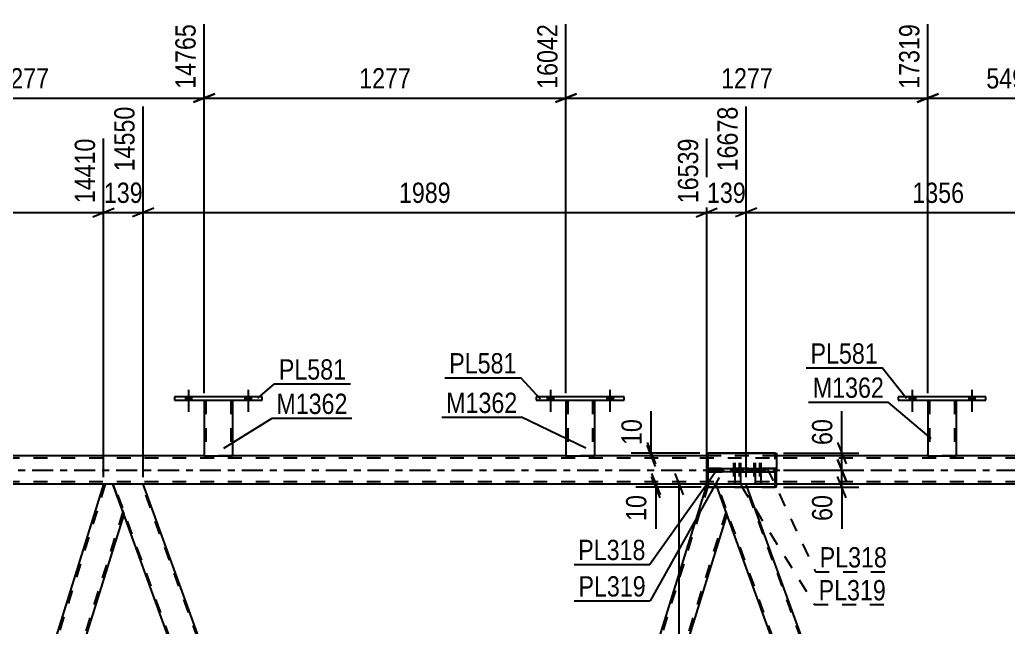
# Model space of a CAD drawing. Header units: millimetres. Extents: x 0 to 841, y 0 to 594.
# Drawn here: x 614 to 753.5, y 415.4 to 501 of the extents above; entities that cross this region are included whole.
import ezdxf

# ---------------------------------------------------------------- set-up
doc = ezdxf.new("R2010")
doc.units = ezdxf.units.MM
doc.linetypes.add('DXK_LINE_DOT2', pattern=[3.9198, 1.9599, -1.9599])
doc.linetypes.add('DXK_LINE_DOT3', pattern=[5.9187, 2.979, -0.9799, 0.9799, -0.9799])
doc.styles.add('Arial Narrow', font='ARIALN.TTF', dxfattribs={"height": 0.2})

# ---------------------------------------------------------------- blocks, each defined once
blk = doc.blocks.new('Part-318887466-3708 - 3642')
at = {"color": 2, "linetype": 'Continuous'}
for p, q in [((737.94, 447.85), (737.94, 447.37)), ((750.34, 447.85), (737.94, 447.85)), ((737.94, 447.37), (750.34, 447.37)), ((750.34, 447.37), (750.34, 447.85))]:
    blk.add_line(p, q, dxfattribs=at)
blk = doc.blocks.new('Part-318887466-3793 - 3642')
at = {"color": 7, "linetype": 'DXK_LINE_DOT2'}
for p, q in [((639.98, 447.38), (643.98, 447.38)), ((639.98, 447.37), (639.98, 447.38)), ((639.98, 447.38), (639.98, 447.37)), ((640.22, 447.38), (640.22, 439.53)), ((643.74, 447.38), (643.74, 439.53)), ((643.98, 447.38), (643.98, 447.37)), ((643.98, 447.37), (643.98, 447.38)), ((643.69, 439.53), (643.72, 439.53)), ((643.69, 439.53), (643.72, 439.53)), ((643.72, 439.53), (643.74, 439.53)), ((643.72, 439.53), (643.74, 439.53))]:
    blk.add_line(p, q, dxfattribs=at)
at = {"color": 2, "linetype": 'Continuous'}
for p, q in [((639.98, 447.37), (639.98, 439.53)), ((643.98, 447.37), (643.98, 439.53)), ((639.98, 439.53), (643.98, 439.53))]:
    blk.add_line(p, q, dxfattribs=at)
blk = doc.blocks.new('Part-318887466-3866 - 3642')
at = {"color": 7, "linetype": 'DXK_LINE_DOT2'}
for p, q in [((716.49, 435.53), (712.24, 435.53)), ((713.76, 431.33), (712.24, 435.53)), ((756.53, 314.31), (712.41, 435.53)), ((760.44, 314.31), (716.32, 435.53)), ((716.64, 435.13), (716.49, 435.53)), ((760.61, 314.31), (756.36, 314.31))]:
    blk.add_line(p, q, dxfattribs=at)
at = {"color": 2, "linetype": 'Continuous'}
for p, q in [((760.61, 314.31), (716.64, 435.13)), ((756.36, 314.31), (713.76, 431.33))]:
    blk.add_line(p, q, dxfattribs=at)
blk = doc.blocks.new('Part-318887466-3693 - 3642')
at = {"color": 7, "linetype": 'DXK_LINE_DOT2'}
for p, q in [((691.06, 447.38), (695.06, 447.38)), ((691.06, 447.37), (691.06, 447.38)), ((691.06, 447.38), (691.06, 447.37)), ((691.3, 447.38), (691.3, 439.53)), ((694.82, 447.38), (694.82, 439.53)), ((695.06, 447.38), (695.06, 447.37)), ((695.06, 447.37), (695.06, 447.38)), ((694.77, 439.53), (694.8, 439.53)), ((694.77, 439.53), (694.8, 439.53)), ((694.8, 439.53), (694.82, 439.53)), ((694.8, 439.53), (694.82, 439.53))]:
    blk.add_line(p, q, dxfattribs=at)
at = {"color": 2, "linetype": 'Continuous'}
for p, q in [((691.06, 447.37), (691.06, 439.53)), ((695.06, 447.37), (695.06, 439.53)), ((691.06, 439.53), (695.06, 439.53))]:
    blk.add_line(p, q, dxfattribs=at)
blk = doc.blocks.new('Part-318887466-3698 - 3642')
at = {"color": 2, "linetype": 'Continuous'}
for p, q in [((686.86, 447.85), (686.86, 447.37)), ((699.26, 447.85), (686.86, 447.85)), ((686.86, 447.37), (699.26, 447.37)), ((699.26, 447.37), (699.26, 447.85))]:
    blk.add_line(p, q, dxfattribs=at)
blk = doc.blocks.new('Part-318887466-3703 - 3642')
at = {"color": 7, "linetype": 'DXK_LINE_DOT2'}
for p, q in [((742.14, 447.38), (746.14, 447.38)), ((742.14, 447.37), (742.14, 447.38)), ((742.14, 447.38), (742.14, 447.37)), ((742.38, 447.38), (742.38, 439.53)), ((745.9, 447.38), (745.9, 439.53)), ((746.14, 447.38), (746.14, 447.37)), ((746.14, 447.37), (746.14, 447.38)), ((745.85, 439.53), (745.89, 439.53)), ((745.85, 439.53), (745.89, 439.53)), ((745.89, 439.53), (745.9, 439.53)), ((745.89, 439.53), (745.9, 439.53))]:
    blk.add_line(p, q, dxfattribs=at)
at = {"color": 2, "linetype": 'Continuous'}
for p, q in [((742.14, 447.37), (742.14, 439.53)), ((746.14, 447.37), (746.14, 439.53)), ((742.14, 439.53), (746.14, 439.53))]:
    blk.add_line(p, q, dxfattribs=at)
blk = doc.blocks.new('Part-318887466-3788 - 3642')
at = {"color": 2, "linetype": 'Continuous'}
for p in [(710.93, 439.53), (720.59, 439.93)]:
    blk.add_line(p, (710.93, 439.93), dxfattribs=at)
at = {"color": 7, "linetype": 'DXK_LINE_DOT2'}
for p, q in [((710.93, 435.13), (710.93, 439.53)), ((720.59, 435.13), (720.59, 439.93)), ((710.93, 435.13), (720.59, 435.13))]:
    blk.add_line(p, q, dxfattribs=at)
blk = doc.blocks.new('Part-318887466-3798 - 3642')
at = {"color": 2, "linetype": 'Continuous'}
for p, q in [((635.78, 447.85), (635.78, 447.37)), ((648.18, 447.85), (635.78, 447.85)), ((635.78, 447.37), (648.18, 447.37)), ((648.18, 447.37), (648.18, 447.85))]:
    blk.add_line(p, q, dxfattribs=at)
blk = doc.blocks.new('Bolt-318887466-3807 - 3642')
at = {"linetype": 'Continuous'}
for points in [[(739.5, 447.37), (740.38, 447.37), (740.38, 447.85), (739.5, 447.85)], [(747.9, 447.37), (748.78, 447.37), (748.78, 447.85), (747.9, 447.85)]]:
    blk.add_hatch(color=1, dxfattribs=at).paths.add_polyline_path(points)
at = {"color": 1, "linetype": 'Continuous'}
for p, q in [((739.94, 448.85), (739.94, 445.73)), ((748.34, 448.85), (748.34, 445.73)), ((739.5, 447.85), (739.5, 447.37)), ((740.38, 447.85), (740.38, 447.37)), ((747.9, 447.85), (747.9, 447.37)), ((748.78, 447.85), (748.78, 447.37))]:
    blk.add_line(p, q, dxfattribs=at)
blk = doc.blocks.new('Part-318887466-4148 - 3642')
at = {"color": 2, "linetype": 'Continuous'}
for p, q in [((711.13, 437.77), (714.69, 437.77)), ((711.13, 437.77), (711.13, 437.29)), ((714.69, 437.29), (711.13, 437.29)), ((714.69, 437.77), (720.78, 437.77)), ((714.69, 437.77), (714.69, 437.29)), ((714.69, 437.29), (720.78, 437.29)), ((720.78, 437.77), (720.78, 437.77)), ((720.78, 437.29), (720.78, 437.77))]:
    blk.add_line(p, q, dxfattribs=at)
at = {"color": 7, "linetype": 'DXK_LINE_DOT2'}
for p, q in [((720.78, 437.77), (711.13, 437.77)), ((711.13, 437.29), (720.78, 437.29)), ((720.78, 437.77), (720.78, 437.77))]:
    blk.add_line(p, q, dxfattribs=at)
blk = doc.blocks.new('Bolt-318887466-3805 - 3642')
at = {"linetype": 'Continuous'}
for points in [[(688.42, 447.37), (689.3, 447.37), (689.3, 447.85), (688.42, 447.85)], [(696.82, 447.37), (697.7, 447.37), (697.7, 447.85), (696.82, 447.85)]]:
    blk.add_hatch(color=1, dxfattribs=at).paths.add_polyline_path(points)
at = {"color": 1, "linetype": 'Continuous'}
for p, q in [((688.86, 448.85), (688.86, 445.73)), ((697.26, 448.85), (697.26, 445.73)), ((688.42, 447.85), (688.42, 447.37)), ((689.3, 447.85), (689.3, 447.37)), ((696.82, 447.85), (696.82, 447.37)), ((697.7, 447.85), (697.7, 447.37))]:
    blk.add_line(p, q, dxfattribs=at)
blk = doc.blocks.new('Bolt-318887466-3806 - 3642')
at = {"linetype": 'Continuous'}
for points in [[(739.5, 447.37), (740.38, 447.37), (740.38, 447.85), (739.5, 447.85)], [(747.9, 447.37), (748.78, 447.37), (748.78, 447.85), (747.9, 447.85)]]:
    blk.add_hatch(color=1, dxfattribs=at).paths.add_polyline_path(points)
at = {"color": 1, "linetype": 'Continuous'}
for p, q in [((739.94, 448.85), (739.94, 445.73)), ((748.34, 448.85), (748.34, 445.73)), ((739.5, 447.85), (739.5, 447.37)), ((740.38, 447.85), (740.38, 447.37)), ((747.9, 447.85), (747.9, 447.37)), ((748.78, 447.85), (748.78, 447.37))]:
    blk.add_line(p, q, dxfattribs=at)
blk = doc.blocks.new('Bolt-318887466-3814 - 3642')
at = {"linetype": 'Continuous'}
for points in [[(637.34, 447.37), (638.22, 447.37), (638.22, 447.85), (637.34, 447.85)], [(645.74, 447.37), (646.62, 447.37), (646.62, 447.85), (645.74, 447.85)]]:
    blk.add_hatch(color=1, dxfattribs=at).paths.add_polyline_path(points)
at = {"color": 1, "linetype": 'Continuous'}
for p, q in [((637.78, 448.85), (637.78, 445.73)), ((646.18, 448.85), (646.18, 445.73)), ((637.34, 447.85), (637.34, 447.37)), ((638.22, 447.85), (638.22, 447.37)), ((645.74, 447.85), (645.74, 447.37)), ((646.62, 447.85), (646.62, 447.37))]:
    blk.add_line(p, q, dxfattribs=at)
blk = doc.blocks.new('Bolt-318887466-3815 - 3642')
at = {"linetype": 'Continuous'}
for points in [[(637.34, 447.37), (638.22, 447.37), (638.22, 447.85), (637.34, 447.85)], [(645.74, 447.37), (646.62, 447.37), (646.62, 447.85), (645.74, 447.85)]]:
    blk.add_hatch(color=1, dxfattribs=at).paths.add_polyline_path(points)
at = {"color": 1, "linetype": 'Continuous'}
for p, q in [((637.78, 448.85), (637.78, 445.73)), ((646.18, 448.85), (646.18, 445.73)), ((637.34, 447.85), (637.34, 447.37)), ((638.22, 447.85), (638.22, 447.37)), ((645.74, 447.85), (645.74, 447.37)), ((646.62, 447.85), (646.62, 447.37))]:
    blk.add_line(p, q, dxfattribs=at)
blk = doc.blocks.new('Bolt-318887466-3816 - 3642')
at = {"linetype": 'Continuous'}
for points in [[(688.42, 447.37), (689.3, 447.37), (689.3, 447.85), (688.42, 447.85)], [(696.82, 447.37), (697.7, 447.37), (697.7, 447.85), (696.82, 447.85)]]:
    blk.add_hatch(color=1, dxfattribs=at).paths.add_polyline_path(points)
at = {"color": 1, "linetype": 'Continuous'}
for p, q in [((688.86, 448.85), (688.86, 445.73)), ((697.26, 448.85), (697.26, 445.73)), ((688.42, 447.85), (688.42, 447.37)), ((689.3, 447.85), (689.3, 447.37)), ((696.82, 447.85), (696.82, 447.37)), ((697.7, 447.85), (697.7, 447.37))]:
    blk.add_line(p, q, dxfattribs=at)
blk = doc.blocks.new('Part-318887466-3861 - 3642')
at = {"color": 2, "linetype": 'Continuous'}
for p, q in [((625.78, 435.53), (589.08, 317.78)), ((627.1, 435.53), (625.78, 435.53)), ((628.63, 431.33), (627.1, 435.53)), ((628.65, 431.28), (592.19, 314.31)), ((590.34, 314.31), (589.1, 317.74))]:
    blk.add_line(p, q, dxfattribs=at)
at = {"color": 7, "linetype": 'DXK_LINE_DOT2'}
for p, q in [((626.03, 435.53), (589.22, 317.41)), ((628.51, 431.66), (591.94, 314.31)), ((628.65, 431.28), (628.63, 431.33)), ((628.65, 431.28), (628.63, 431.33)), ((589.08, 317.78), (589.1, 317.74)), ((592.19, 314.31), (590.34, 314.31))]:
    blk.add_line(p, q, dxfattribs=at)
blk = doc.blocks.new('Part-318887466-3876 - 3642')
at = {"color": 7, "linetype": 'DXK_LINE_DOT2'}
for p, q in [((711.17, 435.53), (674.35, 317.41)), ((712.24, 435.53), (711.13, 435.53)), ((712.38, 435.13), (712.24, 435.53)), ((713.65, 431.66), (677.07, 314.31)), ((713.76, 431.33), (713.78, 431.28)), ((713.78, 431.28), (713.76, 431.33)), ((674.63, 319.13), (674.22, 317.78)), ((678.82, 319.13), (677.32, 314.31)), ((675.48, 314.31), (674.22, 317.78)), ((677.32, 314.31), (675.48, 314.31))]:
    blk.add_line(p, q, dxfattribs=at)
at = {"color": 2, "linetype": 'Continuous'}
for p, q in [((710.92, 435.53), (674.63, 319.13)), ((710.92, 435.53), (710.96, 435.53)), ((710.96, 435.53), (711.13, 435.53)), ((713.76, 431.33), (712.38, 435.13)), ((713.78, 431.28), (678.82, 319.13))]:
    blk.add_line(p, q, dxfattribs=at)
blk = doc.blocks.new('Part-318887466-3935 - 3642')
at = {"color": 2, "linetype": 'Continuous'}
for p, q in [((631.36, 435.53), (627.1, 435.53)), ((673.73, 319.13), (631.36, 435.53)), ((669.47, 319.13), (628.63, 431.33))]:
    blk.add_line(p, q, dxfattribs=at)
at = {"color": 7, "linetype": 'DXK_LINE_DOT2'}
for p, q in [((627.1, 435.53), (628.63, 431.33)), ((671.39, 314.31), (627.27, 435.53)), ((675.31, 314.31), (631.19, 435.53)), ((671.22, 314.31), (669.47, 319.13)), ((675.48, 314.31), (673.73, 319.13)), ((675.48, 314.31), (671.22, 314.31))]:
    blk.add_line(p, q, dxfattribs=at)
blk = doc.blocks.new('Part-318887466-4073 - 3642')
at = {"color": 2, "linetype": 'Continuous'}
for p, q in [((639.98, 439.53), (592.9, 439.53)), ((691.06, 439.53), (643.98, 439.53)), ((711.13, 439.53), (695.06, 439.53)), ((742.14, 439.53), (720.78, 439.53)), ((764.12, 439.53), (746.14, 439.53)), ((625.78, 435.53), (546.22, 435.53)), ((710.92, 435.53), (631.36, 435.53)), ((770.73, 435.53), (720.78, 435.53))]:
    blk.add_line(p, q, dxfattribs=at)
at = {"color": 7, "linetype": 'DXK_LINE_DOT2'}
for p, q in [((643.98, 439.53), (639.98, 439.53)), ((695.06, 439.53), (691.06, 439.53)), ((720.78, 439.53), (711.13, 439.53)), ((746.14, 439.53), (742.14, 439.53)), ((770.73, 439.21), (106.7, 439.21)), ((770.73, 435.85), (106.7, 435.85)), ((631.36, 435.53), (625.78, 435.53)), ((720.78, 435.53), (710.92, 435.53))]:
    blk.add_line(p, q, dxfattribs=at)
at = {"color": 7, "linetype": 'DXK_LINE_DOT3'}
blk.add_line((106.7, 437.53), (770.73, 437.53), dxfattribs=at)
blk = doc.blocks.new('Bolt-318887466-4138 - 3642')
at = {"linetype": 'Continuous'}
for points in [[(715.24, 437.77), (714.52, 437.77), (714.52, 437.29), (715.24, 437.29)], [(716.04, 437.77), (715.32, 437.77), (715.32, 437.29), (716.04, 437.29)], [(718.11, 437.77), (717.39, 437.77), (717.39, 437.29), (718.11, 437.29)], [(718.91, 437.77), (718.19, 437.77), (718.19, 437.29), (718.91, 437.29)]]:
    blk.add_hatch(color=1, dxfattribs=at).paths.add_polyline_path(points)
at = {"color": 1, "linetype": 'Continuous'}
for p, q in [((714.88, 438.57), (714.88, 435.57)), ((715.68, 438.57), (715.68, 435.57)), ((717.75, 438.57), (717.75, 435.57)), ((718.55, 438.57), (718.55, 435.57)), ((714.52, 437.77), (714.52, 437.29)), ((715.24, 437.77), (715.24, 437.29)), ((715.32, 437.77), (715.32, 437.29)), ((716.04, 437.77), (716.04, 437.29)), ((717.39, 437.77), (717.39, 437.29)), ((718.11, 437.77), (718.11, 437.29)), ((718.19, 437.77), (718.19, 437.29)), ((718.91, 437.77), (718.91, 437.29))]:
    blk.add_line(p, q, dxfattribs=at)
blk = doc.blocks.new('Part-318887466-4143 - 3642')
at = {"color": 2, "linetype": 'Continuous'}
for p, q in [((711.13, 439.93), (720.78, 439.93)), ((711.13, 435.13), (711.13, 439.93)), ((720.78, 439.93), (720.78, 437.77)), ((720.78, 435.13), (720.78, 437.29)), ((720.78, 435.13), (711.13, 435.13))]:
    blk.add_line(p, q, dxfattribs=at)
at = {"color": 7, "linetype": 'DXK_LINE_DOT2'}
blk.add_line((720.78, 437.77), (720.78, 437.29), dxfattribs=at)
blk = doc.blocks.new('Bolt-318887466-4149 - 3642')
at = {"color": 1, "linetype": 'DXK_LINE_DOT2'}
for p, q in [((714.69, 438.57), (714.69, 435.57)), ((715.49, 438.57), (715.49, 435.57)), ((717.56, 438.57), (717.56, 435.57)), ((718.36, 438.57), (718.36, 435.57)), ((714.33, 437.77), (714.33, 437.29)), ((715.05, 437.77), (715.05, 437.29)), ((715.13, 437.77), (715.13, 437.29)), ((715.85, 437.77), (715.85, 437.29)), ((717.2, 437.77), (717.2, 437.29)), ((717.92, 437.77), (717.92, 437.29)), ((718, 437.77), (718, 437.29)), ((718.72, 437.77), (718.72, 437.29))]:
    blk.add_line(p, q, dxfattribs=at)
blk = doc.blocks.new('Part-318887466-4154 - 3642')
at = {"color": 7, "linetype": 'DXK_LINE_DOT2'}
for p, q in [((720.59, 437.77), (710.93, 437.77)), ((710.93, 437.77), (710.93, 437.29)), ((720.59, 437.29), (710.93, 437.29)), ((714.51, 437.77), (714.51, 437.29)), ((720.59, 437.77), (720.59, 437.29))]:
    blk.add_line(p, q, dxfattribs=at)
blk = doc.blocks.new('StraightDimension-318887466-10987 - 3642')
at = {"color": 7, "linetype": 'Continuous'}
for p, q in [((639.98, 448.38), (639.98, 500.44)), ((691.06, 448.38), (691.06, 500.44)), ((641.48, 490.6), (638.48, 489.4)), ((639.98, 490), (691.06, 490)), ((689.56, 489.4), (692.56, 490.6))]:
    blk.add_line(p, q, dxfattribs=at)
at = {"color": 0}
blk.add_wipeout([(669.78, 490.75), (669.78, 494.95), (661.27, 494.95), (661.27, 490.75)], dxfattribs=at)
at = {"color": 3, "style": 'Arial Narrow'}
blk.add_text('1277', height=2.863, dxfattribs=at).set_placement((661.87, 491.35))
at = {"color": 0, "linetype": 'Continuous'}
blk.add_wipeout([(690.46, 501.04), (686.26, 501.04), (686.26, 490.7), (690.46, 490.7)], dxfattribs=at)
at = {"color": 3, "linetype": 'Continuous', "style": 'Arial Narrow'}
blk.add_text('16042', height=2.863, rotation=90.0002, dxfattribs=at).set_placement((689.86, 491.3))
blk = doc.blocks.new('StraightDimension-318887466-5312 - 3642')
at = {"color": 7, "linetype": 'Continuous'}
for p, q in [((729.4, 439.03), (730.6, 436.03)), ((721.78, 437.53), (732.4, 437.53)), ((730, 435.13), (730, 437.53)), ((730.6, 433.63), (729.4, 436.63)), ((721.78, 435.13), (732.4, 435.13)), ((730, 435.13), (730, 429.23)), ((730, 435.13), (730, 429.23))]:
    blk.add_line(p, q, dxfattribs=at)
at = {"color": 0}
blk.add_wipeout([(729.25, 434.61), (725.05, 434.61), (725.05, 429.75), (729.25, 429.75)], dxfattribs=at)
at = {"color": 3, "style": 'Arial Narrow'}
blk.add_text('60', height=2.863, rotation=90.0002, dxfattribs=at).set_placement((728.65, 430.35))
blk = doc.blocks.new('StraightDimension-318887466-4717 - 3642')
at = {"color": 7, "linetype": 'Continuous'}
for p, q in [((631.36, 436.53), (631.36, 488.8)), ((625.78, 436.53), (625.78, 484.3)), ((624.28, 473.26), (627.28, 474.46)), ((632.86, 474.46), (629.86, 473.26)), ((625.78, 473.86), (631.36, 473.86))]:
    blk.add_line(p, q, dxfattribs=at)
at = {"color": 0}
blk.add_wipeout([(631.91, 474.61), (631.91, 478.81), (625.23, 478.81), (625.23, 474.61)], dxfattribs=at)
at = {"color": 3, "style": 'Arial Narrow'}
blk.add_text('139', height=2.863, dxfattribs=at).set_placement((625.83, 475.21))
at = {"color": 0, "linetype": 'Continuous'}
blk.add_wipeout([(630.76, 489.4), (626.56, 489.4), (626.56, 479.06), (630.76, 479.06)], dxfattribs=at)
at = {"color": 3, "linetype": 'Continuous', "style": 'Arial Narrow'}
blk.add_text('14550', height=2.863, rotation=90.0002, dxfattribs=at).set_placement((630.16, 479.66))
blk = doc.blocks.new('StraightDimension-318887466-4698 - 3642')
at = {"color": 7, "linetype": 'Continuous'}
for p, q in [((546.22, 436.53), (546.22, 488.8)), ((625.78, 436.53), (625.78, 484.3)), ((547.72, 474.46), (544.72, 473.26)), ((624.28, 473.26), (627.28, 474.46)), ((546.22, 473.86), (625.78, 473.86))]:
    blk.add_line(p, q, dxfattribs=at)
at = {"color": 0}
blk.add_wipeout([(590.26, 474.61), (590.26, 478.81), (581.75, 478.81), (581.75, 474.61)], dxfattribs=at)
at = {"color": 3, "style": 'Arial Narrow'}
blk.add_text('1989', height=2.863, dxfattribs=at).set_placement((582.35, 475.21))
at = {"color": 0, "linetype": 'Continuous'}
blk.add_wipeout([(625.18, 484.9), (620.98, 484.9), (620.98, 474.56), (625.18, 474.56)], dxfattribs=at)
at = {"color": 3, "linetype": 'Continuous', "style": 'Arial Narrow'}
blk.add_text('14410', height=2.863, rotation=90.0002, dxfattribs=at).set_placement((624.58, 475.16))
blk = doc.blocks.new('StraightDimension-318887466-5047 - 3642')
at = {"color": 7, "linetype": 'Continuous'}
for p, q in [((707.65, 434.03), (706.45, 437.03)), ((726.51, 435.53), (704.2, 435.53)), ((707.05, 314.31), (707.05, 435.53)), ((706.45, 315.81), (707.65, 312.81)), ((731.19, 314.31), (704.2, 314.31))]:
    blk.add_line(p, q, dxfattribs=at)
at = {"color": 0}
blk.add_wipeout([(706.3, 379.18), (702.1, 379.18), (702.1, 370.67), (706.3, 370.67)], dxfattribs=at)
at = {"color": 3, "style": 'Arial Narrow'}
blk.add_text('3031', height=2.863, rotation=90.0002, dxfattribs=at).set_placement((705.7, 371.27))
blk = doc.blocks.new('StraightDimension-318887466-10986 - 3642')
at = {"color": 7, "linetype": 'Continuous'}
for p, q in [((691.06, 448.38), (691.06, 500.44)), ((742.14, 448.38), (742.14, 500.44)), ((692.56, 490.6), (689.56, 489.4)), ((691.06, 490), (742.14, 490)), ((740.64, 489.4), (743.64, 490.6))]:
    blk.add_line(p, q, dxfattribs=at)
at = {"color": 0}
blk.add_wipeout([(720.86, 490.75), (720.86, 494.95), (712.35, 494.95), (712.35, 490.75)], dxfattribs=at)
at = {"color": 3, "style": 'Arial Narrow'}
blk.add_text('1277', height=2.863, dxfattribs=at).set_placement((712.95, 491.35))
at = {"color": 0, "linetype": 'Continuous'}
blk.add_wipeout([(741.54, 501.04), (737.34, 501.04), (737.34, 490.7), (741.54, 490.7)], dxfattribs=at)
at = {"color": 3, "linetype": 'Continuous', "style": 'Arial Narrow'}
blk.add_text('17319', height=2.863, rotation=90.0002, dxfattribs=at).set_placement((740.94, 491.3))
blk = doc.blocks.new('StraightDimension-318887466-4736 - 3642')
at = {"color": 7, "linetype": 'Continuous'}
for p, q in [((631.36, 436.53), (631.36, 488.8)), ((710.92, 436.53), (710.92, 484.3)), ((632.86, 474.46), (629.86, 473.26)), ((709.42, 473.26), (712.42, 474.46)), ((631.36, 473.86), (710.92, 473.86))]:
    blk.add_line(p, q, dxfattribs=at)
at = {"color": 0}
blk.add_wipeout([(675.39, 474.61), (675.39, 478.81), (666.88, 478.81), (666.88, 474.61)], dxfattribs=at)
at = {"color": 3, "style": 'Arial Narrow'}
blk.add_text('1989', height=2.863, dxfattribs=at).set_placement((667.48, 475.21))
at = {"color": 0, "linetype": 'Continuous'}
blk.add_wipeout([(710.32, 484.9), (706.12, 484.9), (706.12, 474.56), (710.32, 474.56)], dxfattribs=at)
at = {"color": 3, "linetype": 'Continuous', "style": 'Arial Narrow'}
blk.add_text('16539', height=2.863, rotation=90.0002, dxfattribs=at).set_placement((709.72, 475.16))
blk = doc.blocks.new('StraightDimension-318887466-4755 - 3642')
at = {"color": 7, "linetype": 'Continuous'}
for p, q in [((716.49, 436.53), (716.49, 488.8)), ((710.92, 436.53), (710.92, 484.3)), ((709.42, 473.26), (712.42, 474.46)), ((717.99, 474.46), (714.99, 473.26)), ((710.92, 473.86), (716.49, 473.86))]:
    blk.add_line(p, q, dxfattribs=at)
at = {"color": 0}
blk.add_wipeout([(717.05, 474.61), (717.05, 478.81), (710.36, 478.81), (710.36, 474.61)], dxfattribs=at)
at = {"color": 3, "style": 'Arial Narrow'}
blk.add_text('139', height=2.863, dxfattribs=at).set_placement((710.96, 475.21))
at = {"color": 0, "linetype": 'Continuous'}
blk.add_wipeout([(715.89, 489.4), (711.69, 489.4), (711.69, 479.06), (715.89, 479.06)], dxfattribs=at)
at = {"color": 3, "linetype": 'Continuous', "style": 'Arial Narrow'}
blk.add_text('16678', height=2.863, rotation=90.0002, dxfattribs=at).set_placement((715.29, 479.66))
blk = doc.blocks.new('StraightDimension-318887466-4774 - 3642')
at = {"color": 7, "linetype": 'Continuous'}
for p, q in [((716.49, 436.53), (716.49, 488.8)), ((770.73, 440.53), (770.73, 484.3)), ((717.99, 474.46), (714.99, 473.26)), ((769.23, 473.26), (772.23, 474.46)), ((716.49, 473.86), (770.73, 473.86))]:
    blk.add_line(p, q, dxfattribs=at)
at = {"color": 0}
blk.add_wipeout([(747.87, 474.61), (747.87, 478.81), (739.35, 478.81), (739.35, 474.61)], dxfattribs=at)
at = {"color": 3, "style": 'Arial Narrow'}
blk.add_text('1356', height=2.863, dxfattribs=at).set_placement((739.95, 475.21))
at = {"color": 0, "linetype": 'Continuous'}
blk.add_wipeout([(770.13, 484.9), (765.93, 484.9), (765.93, 474.56), (770.13, 474.56)], dxfattribs=at)
at = {"color": 3, "linetype": 'Continuous', "style": 'Arial Narrow'}
blk.add_text('18034', height=2.863, rotation=90.0002, dxfattribs=at).set_placement((769.53, 475.16))
blk = doc.blocks.new('StraightDimension-318887466-5289 - 3642')
at = {"color": 7, "linetype": 'Continuous'}
for p, q in [((703.1, 439.93), (703.1, 445.84)), ((703.1, 439.93), (703.1, 445.84)), ((702.5, 441.43), (703.7, 438.43)), ((703.7, 438.03), (702.5, 441.03)), ((709.93, 439.93), (700.25, 439.93)), ((709.93, 439.53), (700.25, 439.53)), ((703.1, 439.53), (703.1, 439.93))]:
    blk.add_line(p, q, dxfattribs=at)
at = {"color": 0}
blk.add_wipeout([(702.35, 445.31), (698.15, 445.31), (698.15, 440.46), (702.35, 440.46)], dxfattribs=at)
at = {"color": 3, "style": 'Arial Narrow'}
blk.add_text('10', height=2.863, rotation=90.0002, dxfattribs=at).set_placement((701.75, 441.06))
blk = doc.blocks.new('StraightDimension-318887466-5321 - 3642')
at = {"color": 7, "linetype": 'Continuous'}
for p, q in [((730, 439.93), (730, 445.84)), ((730, 439.93), (730, 445.84)), ((729.4, 441.43), (730.6, 438.43)), ((721.78, 439.93), (732.4, 439.93)), ((730, 437.53), (730, 439.93)), ((730.6, 436.03), (729.4, 439.03)), ((721.78, 437.53), (732.4, 437.53))]:
    blk.add_line(p, q, dxfattribs=at)
at = {"color": 0}
blk.add_wipeout([(729.25, 445.31), (725.05, 445.31), (725.05, 440.46), (729.25, 440.46)], dxfattribs=at)
at = {"color": 3, "style": 'Arial Narrow'}
blk.add_text('60', height=2.863, rotation=90.0002, dxfattribs=at).set_placement((728.65, 441.06))
blk = doc.blocks.new('StraightDimension-318887466-5331 - 3642')
at = {"color": 7, "linetype": 'Continuous'}
for p, q in [((703.15, 437.03), (704.35, 434.03)), ((710.13, 435.53), (700.9, 435.53)), ((704.35, 433.63), (703.15, 436.63)), ((703.75, 435.13), (703.75, 435.53)), ((710.13, 435.13), (700.9, 435.13)), ((703.75, 435.13), (703.75, 429.23)), ((703.75, 435.13), (703.75, 429.23))]:
    blk.add_line(p, q, dxfattribs=at)
at = {"color": 0}
blk.add_wipeout([(703, 434.61), (698.8, 434.61), (698.8, 429.75), (703, 429.75)], dxfattribs=at)
at = {"color": 3, "style": 'Arial Narrow'}
blk.add_text('10', height=2.863, rotation=90.0002, dxfattribs=at).set_placement((702.4, 430.35))
blk = doc.blocks.new('StraightDimension-318887466-10985 - 3642')
at = {"color": 7, "linetype": 'Continuous'}
for p, q in [((742.14, 448.38), (742.14, 500.44)), ((764.12, 447.65), (764.12, 500.44)), ((743.64, 490.6), (740.64, 489.4)), ((742.14, 490), (764.12, 490)), ((762.62, 489.4), (765.62, 490.6))]:
    blk.add_line(p, q, dxfattribs=at)
at = {"color": 0}
blk.add_wipeout([(756.47, 490.75), (756.47, 494.95), (749.79, 494.95), (749.79, 490.75)], dxfattribs=at)
at = {"color": 3, "style": 'Arial Narrow'}
blk.add_text('549', height=2.863, dxfattribs=at).set_placement((750.39, 491.35))
at = {"color": 0, "linetype": 'Continuous'}
blk.add_wipeout([(763.52, 501.04), (759.32, 501.04), (759.32, 490.7), (763.52, 490.7)], dxfattribs=at)
at = {"color": 3, "linetype": 'Continuous', "style": 'Arial Narrow'}
blk.add_text('17869', height=2.863, rotation=90.0002, dxfattribs=at).set_placement((762.92, 491.3))
blk = doc.blocks.new('StraightDimension-318887466-10988 - 3642')
at = {"color": 7, "linetype": 'Continuous'}
for p, q in [((588.9, 448.38), (588.9, 500.44)), ((639.98, 448.38), (639.98, 500.44)), ((590.4, 490.6), (587.4, 489.4)), ((588.9, 490), (639.98, 490)), ((638.48, 489.4), (641.48, 490.6))]:
    blk.add_line(p, q, dxfattribs=at)
at = {"color": 0}
blk.add_wipeout([(618.7, 490.75), (618.7, 494.95), (610.19, 494.95), (610.19, 490.75)], dxfattribs=at)
at = {"color": 3, "style": 'Arial Narrow'}
blk.add_text('1277', height=2.863, dxfattribs=at).set_placement((610.79, 491.35))
at = {"color": 0, "linetype": 'Continuous'}
blk.add_wipeout([(639.38, 501.04), (635.18, 501.04), (635.18, 490.7), (639.38, 490.7)], dxfattribs=at)
at = {"color": 3, "linetype": 'Continuous', "style": 'Arial Narrow'}
blk.add_text('14765', height=2.863, rotation=90.0002, dxfattribs=at).set_placement((638.78, 491.3))
blk = doc.blocks.new('Mark-318887466-3789 - 3642')
at = {"color": 0}
blk.add_wipeout([(660.23, 445.44), (660.23, 448.44), (650.18, 448.44), (650.18, 445.44)], dxfattribs=at)
blk.add_wipeout([(660.23, 445.44), (660.23, 448.44), (650.18, 448.44), (650.18, 445.44)], dxfattribs=at)
at = {"color": 30, "linetype": 'Continuous'}
for p, q in [((642.76, 440.64), (649.58, 444.84)), ((649.58, 444.84), (660.83, 444.84))]:
    blk.add_line(p, q, dxfattribs=at)
at = {"color": 3, "style": 'Arial Narrow'}
blk.add_text('M1362', height=2.863, dxfattribs=at).set_placement((650.18, 445.44))
blk = doc.blocks.new('Mark-318887466-3689 - 3642')
at = {"color": 0}
blk.add_wipeout([(684.2, 445.58), (684.2, 448.58), (674.15, 448.58), (674.15, 445.58)], dxfattribs=at)
blk.add_wipeout([(684.2, 445.58), (684.2, 448.58), (674.15, 448.58), (674.15, 445.58)], dxfattribs=at)
at = {"color": 30, "linetype": 'Continuous'}
for p in [(673.55, 444.98), (693.84, 440.64)]:
    blk.add_line(p, (684.8, 444.98), dxfattribs=at)
at = {"color": 3, "style": 'Arial Narrow'}
blk.add_text('M1362', height=2.863, dxfattribs=at).set_placement((674.15, 445.58))
blk = doc.blocks.new('Mark-318887466-3694 - 3642')
at = {"color": 0}
blk.add_wipeout([(684.08, 451.16), (684.08, 454.16), (674.58, 454.16), (674.58, 451.16)], dxfattribs=at)
blk.add_wipeout([(684.08, 451.16), (684.08, 454.16), (674.58, 454.16), (674.58, 451.16)], dxfattribs=at)
at = {"color": 30, "linetype": 'Continuous'}
for p in [(673.98, 450.56), (687.44, 447.55)]:
    blk.add_line(p, (684.68, 450.56), dxfattribs=at)
at = {"color": 3, "style": 'Arial Narrow'}
blk.add_text('PL581', height=2.863, dxfattribs=at).set_placement((674.58, 451.16))
blk = doc.blocks.new('Mark-318887466-3699 - 3642')
at = {"color": 0}
blk.add_wipeout([(735.95, 447.72), (735.95, 450.72), (725.9, 450.72), (725.9, 447.72)], dxfattribs=at)
blk.add_wipeout([(735.95, 447.72), (735.95, 450.72), (725.9, 450.72), (725.9, 447.72)], dxfattribs=at)
at = {"color": 30, "linetype": 'Continuous'}
for p in [(725.3, 447.12), (742.62, 441.99)]:
    blk.add_line(p, (736.55, 447.12), dxfattribs=at)
at = {"color": 3, "style": 'Arial Narrow'}
blk.add_text('M1362', height=2.863, dxfattribs=at).set_placement((725.9, 447.72))
blk = doc.blocks.new('Mark-318887466-3704 - 3642')
at = {"color": 0}
blk.add_wipeout([(735.09, 452.54), (735.09, 455.54), (725.58, 455.54), (725.58, 452.54)], dxfattribs=at)
blk.add_wipeout([(735.09, 452.54), (735.09, 455.54), (725.58, 455.54), (725.58, 452.54)], dxfattribs=at)
at = {"color": 30, "linetype": 'Continuous'}
for p in [(724.98, 451.94), (739.12, 447.63)]:
    blk.add_line(p, (735.69, 451.94), dxfattribs=at)
at = {"color": 3, "style": 'Arial Narrow'}
blk.add_text('PL581', height=2.863, dxfattribs=at).set_placement((725.58, 452.54))
blk = doc.blocks.new('Mark-318887466-3784 - 3642')
at = {"color": 0}
blk.add_wipeout([(736.22, 419.15), (736.22, 422.15), (726.72, 422.15), (726.72, 419.15)], dxfattribs=at)
blk.add_wipeout([(736.22, 419.15), (736.22, 422.15), (726.72, 422.15), (726.72, 419.15)], dxfattribs=at)
at = {"color": 30, "linetype": 'DXK_LINE_DOT2'}
for p, q in [((715.73, 435.39), (726.12, 418.55)), ((726.12, 418.55), (736.82, 418.55))]:
    blk.add_line(p, q, dxfattribs=at)
at = {"color": 3, "style": 'Arial Narrow'}
blk.add_text('PL319', height=2.863, dxfattribs=at).set_placement((726.72, 419.15))
blk = doc.blocks.new('Mark-318887466-3794 - 3642')
at = {"color": 0}
blk.add_wipeout([(660.03, 450.29), (660.03, 453.29), (650.53, 453.29), (650.53, 450.29)], dxfattribs=at)
blk.add_wipeout([(660.03, 450.29), (660.03, 453.29), (650.53, 453.29), (650.53, 450.29)], dxfattribs=at)
at = {"color": 30, "linetype": 'Continuous'}
for p, q in [((647.54, 447.67), (649.93, 449.69)), ((649.93, 449.69), (660.63, 449.69))]:
    blk.add_line(p, q, dxfattribs=at)
at = {"color": 3, "style": 'Arial Narrow'}
blk.add_text('PL581', height=2.863, dxfattribs=at).set_placement((650.53, 450.29))
blk = doc.blocks.new('Mark-318887466-4150 - 3642')
at = {"color": 0}
blk.add_wipeout([(736.37, 423.79), (736.37, 426.79), (726.87, 426.79), (726.87, 423.79)], dxfattribs=at)
blk.add_wipeout([(736.37, 423.79), (736.37, 426.79), (726.87, 426.79), (726.87, 423.79)], dxfattribs=at)
at = {"color": 30, "linetype": 'DXK_LINE_DOT2'}
for p, q in [((719.47, 437.77), (726.27, 423.19)), ((726.27, 423.19), (736.97, 423.19))]:
    blk.add_line(p, q, dxfattribs=at)
at = {"color": 3, "style": 'Arial Narrow'}
blk.add_text('PL318', height=2.863, dxfattribs=at).set_placement((726.87, 423.79))
blk = doc.blocks.new('Mark-318887466-4139 - 3642')
at = {"color": 0}
blk.add_wipeout([(702.32, 419.69), (702.32, 422.69), (692.82, 422.69), (692.82, 419.69)], dxfattribs=at)
blk.add_wipeout([(702.32, 419.69), (702.32, 422.69), (692.82, 422.69), (692.82, 419.69)], dxfattribs=at)
at = {"color": 30, "linetype": 'Continuous'}
for p in [(712.66, 436.5), (692.22, 419.09)]:
    blk.add_line(p, (702.92, 419.09), dxfattribs=at)
at = {"color": 3, "style": 'Arial Narrow'}
blk.add_text('PL319', height=2.863, dxfattribs=at).set_placement((692.82, 419.69))
blk = doc.blocks.new('Mark-318887466-4144 - 3642')
at = {"color": 0}
blk.add_wipeout([(702.29, 424.83), (702.29, 427.83), (692.79, 427.83), (692.79, 424.83)], dxfattribs=at)
blk.add_wipeout([(702.29, 424.83), (702.29, 427.83), (692.79, 427.83), (692.79, 424.83)], dxfattribs=at)
at = {"color": 30, "linetype": 'Continuous'}
for p in [(712.48, 437.69), (692.19, 424.23)]:
    blk.add_line(p, (702.89, 424.23), dxfattribs=at)
at = {"color": 3, "style": 'Arial Narrow'}
blk.add_text('PL318', height=2.863, dxfattribs=at).set_placement((692.79, 424.83))

msp = doc.modelspace()

# ---------------------------------------------------------------- block references
for name in ['Bolt-318887466-3814 - 3642', 'Bolt-318887466-3815 - 3642', 'Bolt-318887466-3805 - 3642', 'Bolt-318887466-3816 - 3642', 'Bolt-318887466-3807 - 3642', 'Bolt-318887466-3806 - 3642', 'Part-318887466-3798 - 3642', 'Part-318887466-3793 - 3642', 'Part-318887466-3698 - 3642', 'Part-318887466-3693 - 3642', 'Part-318887466-3708 - 3642', 'Part-318887466-3703 - 3642', 'Part-318887466-4073 - 3642', 'Part-318887466-3788 - 3642', 'Part-318887466-4143 - 3642', 'Bolt-318887466-4149 - 3642', 'Bolt-318887466-4138 - 3642', 'Part-318887466-4154 - 3642', 'Part-318887466-4148 - 3642', 'Part-318887466-3861 - 3642', 'Part-318887466-3935 - 3642', 'Part-318887466-3876 - 3642', 'Part-318887466-3866 - 3642']:
    msp.add_blockref(name, (0, 0))

# ---------------------------------------------------------------- next in the draw order: block references
for name in ['StraightDimension-318887466-10987 - 3642', 'StraightDimension-318887466-4717 - 3642', 'StraightDimension-318887466-5312 - 3642']:
    msp.add_blockref(name, (0, 0))

# ---------------------------------------------------------------- next in the draw order: block references
for name in ['StraightDimension-318887466-10986 - 3642', 'StraightDimension-318887466-4698 - 3642', 'StraightDimension-318887466-5047 - 3642']:
    msp.add_blockref(name, (0, 0))

# ---------------------------------------------------------------- next in the draw order: block references
msp.add_blockref('StraightDimension-318887466-4736 - 3642', (0, 0))

# ---------------------------------------------------------------- next in the draw order: block references
for name in ['StraightDimension-318887466-10988 - 3642', 'StraightDimension-318887466-4755 - 3642', 'Mark-318887466-3789 - 3642', 'Mark-318887466-3689 - 3642']:
    msp.add_blockref(name, (0, 0))

# ---------------------------------------------------------------- next in the draw order: block references
for name in ['StraightDimension-318887466-4774 - 3642', 'Mark-318887466-3694 - 3642', 'Mark-318887466-3794 - 3642', 'StraightDimension-318887466-5289 - 3642', 'StraightDimension-318887466-5331 - 3642']:
    msp.add_blockref(name, (0, 0))

# ---------------------------------------------------------------- next in the draw order: block references
for name in ['StraightDimension-318887466-10985 - 3642', 'StraightDimension-318887466-5321 - 3642', 'Mark-318887466-4139 - 3642']:
    msp.add_blockref(name, (0, 0))

# ---------------------------------------------------------------- next in the draw order: block references
for name in ['Mark-318887466-3699 - 3642', 'Mark-318887466-4144 - 3642', 'Mark-318887466-3784 - 3642']:
    msp.add_blockref(name, (0, 0))

# ---------------------------------------------------------------- next in the draw order: block references
for name in ['Mark-318887466-3704 - 3642', 'Mark-318887466-4150 - 3642']:
    msp.add_blockref(name, (0, 0))

doc.saveas('drawing.dxf')
